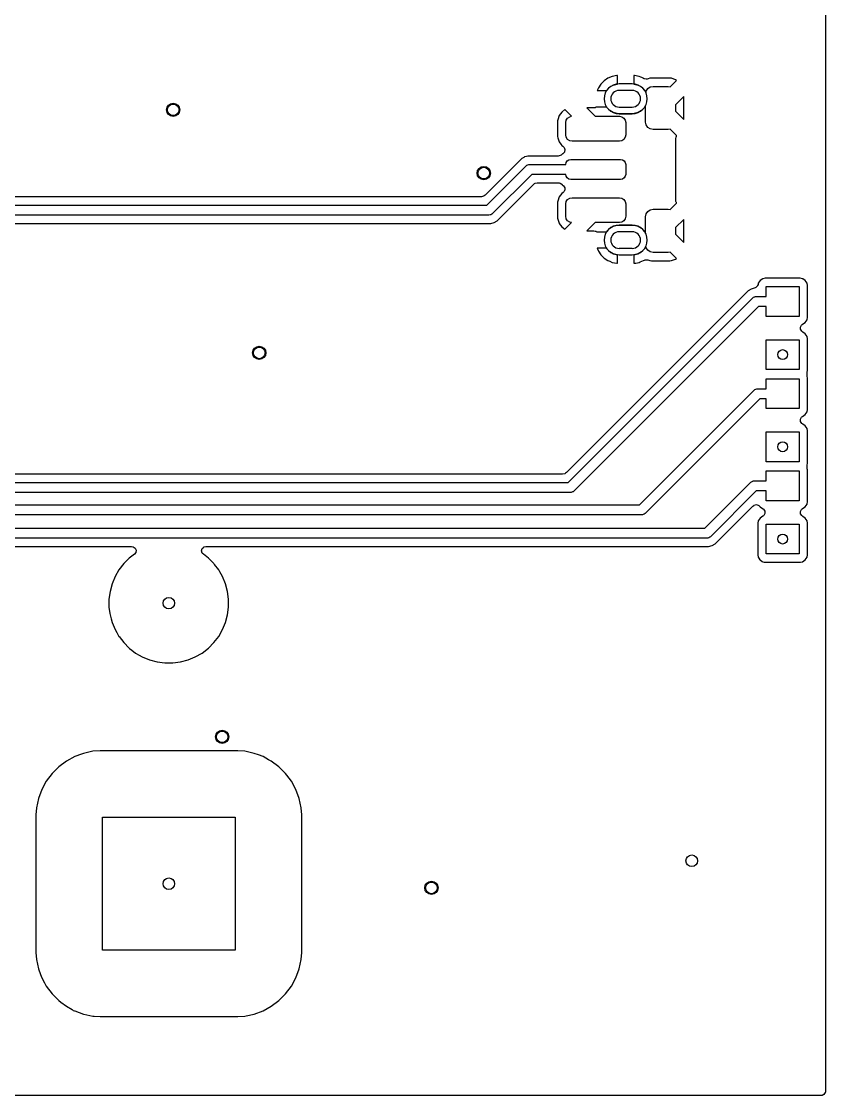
# Model space of a CAD drawing. Header units: inches. Extents: x 0.01 to 5.35, y 0.01 to 3.37.
# Drawn here: x 4.396 to 5.348, y 0.012 to 1.285 of the extents above; entities that cross this region are included whole.
import ezdxf

# ---------------------------------------------------------------- set-up
doc = ezdxf.new("R2010")
doc.units = ezdxf.units.IN
doc.header["$MEASUREMENT"] = 0
doc.layers.add('BLACK', color=250, linetype='CONTINUOUS')

msp = doc.modelspace()

# ---------------------------------------------------------------- linework, layer by layer
at = {"layer": 'BLACK', "linetype": 'CONTINUOUS'}
for p, q in [((5.3485, 1.6215), (5.3485, 0.0174)), ((5.0824, 1.2105), (5.0794, 1.206)), ((5.0862, 1.2144), (5.0824, 1.2105)), ((5.0907, 1.2174), (5.0862, 1.2144)), ((5.0862, 1.2144), (5.0862, 1.2144)), ((5.0957, 1.2195), (5.0907, 1.2174)), ((5.0907, 1.2174), (5.0907, 1.2174)), ((5.0907, 1.2174), (5.0907, 1.2174)), ((5.093, 1.207), (5.097, 1.2093)), ((5.1011, 1.2205), (5.0957, 1.2195)), ((5.0957, 1.2195), (5.0957, 1.2195)), ((5.097, 1.2093), (5.1015, 1.2105)), ((5.1018, 1.2205), (5.1011, 1.2205)), ((5.1011, 1.2205), (5.1011, 1.2205)), ((5.1015, 1.2105), (5.1018, 1.2105)), ((5.1018, 1.2105), (5.1018, 1.2205)), ((5.1195, 1.2107), (5.1038, 1.2107)), ((5.1222, 1.2205), (5.1215, 1.2205)), ((5.1215, 1.2205), (5.1215, 1.2105)), ((5.1215, 1.2105), (5.1218, 1.2105)), ((5.1218, 1.2105), (5.1263, 1.2093)), ((5.1276, 1.2195), (5.1222, 1.2205)), ((5.1222, 1.2205), (5.1222, 1.2205)), ((5.1263, 1.2093), (5.1303, 1.207)), ((5.1297, 1.2186), (5.1276, 1.2195)), ((5.1276, 1.2195), (5.1276, 1.2195)), ((5.1276, 1.2195), (5.1276, 1.2195)), ((5.1326, 1.2174), (5.1297, 1.2186)), ((5.1329, 1.2172), (5.1326, 1.2174)), ((5.1326, 1.2174), (5.1326, 1.2174)), ((5.1326, 1.2174), (5.1326, 1.2174)), ((5.1337, 1.2167), (5.1329, 1.2172)), ((5.1338, 1.2167), (5.1337, 1.2167)), ((5.1361, 1.2163), (5.1338, 1.2167)), ((5.1362, 1.2163), (5.1361, 1.2163)), ((5.137, 1.2164), (5.1362, 1.2163)), ((5.1383, 1.2167), (5.137, 1.2164)), ((5.1401, 1.2173), (5.1383, 1.2167)), ((5.1422, 1.2175), (5.1401, 1.2173)), ((5.1423, 1.2176), (5.1422, 1.2175)), ((5.1636, 1.2176), (5.1423, 1.2176)), ((5.1423, 1.2176), (5.1423, 1.2176)), ((5.1423, 1.2176), (5.1423, 1.2176)), ((5.1659, 1.2173), (5.1636, 1.2176)), ((5.1636, 1.2176), (5.1636, 1.2176)), ((5.1642, 1.2072), (5.1718, 1.2148)), ((5.1709, 1.2154), (5.1659, 1.2173)), ((5.1659, 1.2173), (5.1659, 1.2173)), ((5.1659, 1.2173), (5.1659, 1.2173)), ((5.1659, 1.2173), (5.1659, 1.2173)), ((5.1659, 1.2173), (5.1659, 1.2173)), ((5.1718, 1.2148), (5.1709, 1.2154)), ((5.1709, 1.2154), (5.1709, 1.2154)), ((5.0794, 1.206), (5.078, 1.2028)), ((5.078, 1.2028), (5.078, 1.2028)), ((5.078, 1.2028), (5.0892, 1.2028)), ((5.0794, 1.206), (5.0794, 1.206)), ((5.0892, 1.2028), (5.0897, 1.2037)), ((5.0897, 1.2037), (5.093, 1.207)), ((5.1303, 1.207), (5.1336, 1.2037)), ((5.1336, 1.2037), (5.1356, 1.2003)), ((5.1356, 1.2003), (5.1359, 1.2022)), ((5.1359, 1.2022), (5.1379, 1.2051)), ((5.1379, 1.2051), (5.1407, 1.207)), ((5.1407, 1.207), (5.1441, 1.2077)), ((5.1441, 1.2077), (5.1619, 1.2077)), ((5.1619, 1.2077), (5.1642, 1.2072)), ((5.1353, 1.1851), (5.1336, 1.1822)), ((5.1353, 1.1654), (5.1353, 1.1851)), ((5.1806, 1.1958), (5.1707, 1.1859)), ((5.1707, 1.1859), (5.1707, 1.1783)), ((5.1806, 1.1685), (5.1806, 1.1958)), ((5.1806, 1.1958), (5.1806, 1.1958)), ((5.0328, 1.173), (5.0311, 1.1681)), ((5.0359, 1.1772), (5.0328, 1.173)), ((5.0397, 1.1801), (5.0359, 1.1772)), ((5.0359, 1.1772), (5.0359, 1.1772)), ((5.0476, 1.1722), (5.0397, 1.1801)), ((5.0429, 1.1701), (5.0453, 1.1717)), ((5.0453, 1.1717), (5.0476, 1.1722)), ((5.0743, 1.1821), (5.0655, 1.1821)), ((5.0655, 1.1821), (5.0754, 1.1723)), ((5.0753, 1.1822), (5.0743, 1.1821)), ((5.0755, 1.1823), (5.0753, 1.1822)), ((5.0754, 1.1723), (5.1043, 1.1723)), ((5.0767, 1.1829), (5.0755, 1.1823)), ((5.0774, 1.1831), (5.0767, 1.1829)), ((5.0892, 1.1831), (5.0774, 1.1831)), ((5.0897, 1.1822), (5.0892, 1.1831)), ((5.093, 1.1789), (5.0897, 1.1822)), ((5.097, 1.1766), (5.093, 1.1789)), ((5.1015, 1.1754), (5.097, 1.1766)), ((5.1038, 1.1752), (5.1015, 1.1754)), ((5.1195, 1.1752), (5.1038, 1.1752)), ((5.1038, 1.1752), (5.1195, 1.1752)), ((5.1043, 1.1723), (5.1071, 1.1717)), ((5.1071, 1.1717), (5.1095, 1.1701)), ((5.1218, 1.1754), (5.1195, 1.1752)), ((5.1263, 1.1766), (5.1218, 1.1754)), ((5.1303, 1.1789), (5.1263, 1.1766)), ((5.1336, 1.1822), (5.1303, 1.1789)), ((5.1707, 1.1783), (5.1806, 1.1685)), ((5.0311, 1.1681), (5.0309, 1.167)), ((5.0309, 1.167), (5.0309, 1.1481)), ((5.0311, 1.1681), (5.0311, 1.1681)), ((5.0311, 1.1681), (5.0311, 1.1681)), ((5.0408, 1.1649), (5.0413, 1.1677)), ((5.0408, 1.1501), (5.0408, 1.1649)), ((5.0413, 1.1677), (5.0429, 1.1701)), ((5.1095, 1.1701), (5.1111, 1.1677)), ((5.1111, 1.1677), (5.1117, 1.1649)), ((5.1117, 1.1649), (5.1117, 1.1501)), ((5.1359, 1.162), (5.1353, 1.1654)), ((5.1379, 1.1591), (5.1359, 1.162)), ((5.1407, 1.1572), (5.1379, 1.1591)), ((5.1806, 1.1685), (5.1806, 1.1685)), ((5.0309, 1.1481), (5.0311, 1.1469)), ((5.0311, 1.1469), (5.0311, 1.1469)), ((5.0311, 1.1469), (5.0311, 1.1469)), ((5.0311, 1.1469), (5.0328, 1.142)), ((5.0413, 1.1473), (5.0408, 1.1501)), ((5.0429, 1.1449), (5.0413, 1.1473)), ((5.1111, 1.1473), (5.1095, 1.1449)), ((5.1117, 1.1501), (5.1111, 1.1473)), ((5.1441, 1.1565), (5.1407, 1.1572)), ((5.1619, 1.1565), (5.1441, 1.1565)), ((5.1642, 1.157), (5.1619, 1.1565)), ((5.1718, 1.1494), (5.1642, 1.157)), ((5.1712, 1.1459), (5.1714, 1.1473)), ((5.1712, 1.0724), (5.1712, 1.1459)), ((5.1714, 1.1473), (5.1716, 1.148)), ((5.1716, 1.148), (5.1717, 1.1482)), ((5.1717, 1.1482), (5.1718, 1.1494)), ((5.0328, 1.142), (5.0349, 1.1391)), ((5.0349, 1.1391), (5.0359, 1.1378)), ((5.0359, 1.1378), (5.0373, 1.1367)), ((5.0373, 1.1367), (5.0383, 1.1358)), ((5.0383, 1.1358), (5.0386, 1.1353)), ((5.0386, 1.1353), (5.0396, 1.1328)), ((5.0396, 1.1328), (5.039, 1.1301)), ((5.0453, 1.1433), (5.0429, 1.1449)), ((5.0482, 1.1428), (5.0453, 1.1433)), ((5.1043, 1.1428), (5.0482, 1.1428)), ((5.1071, 1.1433), (5.1043, 1.1428)), ((5.1095, 1.1449), (5.1071, 1.1433)), ((4.9883, 1.1219), (4.9451, 1.0788)), ((4.9886, 1.1221), (4.9883, 1.1219)), ((4.9883, 1.1219), (4.9883, 1.1219)), ((4.991, 1.1235), (4.9886, 1.1221)), ((4.9886, 1.1221), (4.9886, 1.1221)), ((4.9919, 1.124), (4.991, 1.1235)), ((4.991, 1.1235), (4.991, 1.1235)), ((4.9941, 1.1246), (4.9919, 1.124)), ((4.9919, 1.124), (4.9919, 1.124)), ((4.9919, 1.124), (4.9919, 1.124)), ((4.9959, 1.1251), (4.9941, 1.1246)), ((4.9941, 1.1246), (4.9941, 1.1246)), ((5.0001, 1.1251), (4.9959, 1.1251)), ((4.9959, 1.1251), (4.9959, 1.1251)), ((5.0004, 1.1251), (5.0001, 1.1251)), ((5.0318, 1.1251), (5.0004, 1.1251)), ((5.0004, 1.1251), (5.0004, 1.1251)), ((5.0004, 1.1251), (5.0004, 1.1251)), ((5.0342, 1.1257), (5.0318, 1.1251)), ((5.0351, 1.1262), (5.0342, 1.1257)), ((5.0362, 1.127), (5.0351, 1.1262)), ((5.0365, 1.1273), (5.0362, 1.127)), ((5.0367, 1.1275), (5.0365, 1.1273)), ((5.0368, 1.1278), (5.0367, 1.1275)), ((5.0376, 1.1283), (5.0368, 1.1278)), ((5.039, 1.1299), (5.0376, 1.1283)), ((5.039, 1.1301), (5.039, 1.1301)), ((5.039, 1.1301), (5.039, 1.1299)), ((5.0425, 1.1194), (5.0444, 1.1207)), ((5.0444, 1.1207), (5.0467, 1.1211)), ((5.0467, 1.1211), (5.1057, 1.1211)), ((5.1057, 1.1211), (5.108, 1.1207)), ((5.108, 1.1207), (5.1099, 1.1194)), ((4.9473, 1.067), (4.9938, 1.1135)), ((4.9938, 1.1135), (4.9947, 1.1142)), ((4.9947, 1.1142), (4.9959, 1.1147)), ((4.9959, 1.1147), (4.9968, 1.1151)), ((4.9968, 1.1151), (4.998, 1.1152)), ((4.998, 1.1152), (5.0408, 1.1152)), ((5.0408, 1.1152), (5.0412, 1.1175)), ((5.0412, 1.1175), (5.0425, 1.1194)), ((5.1099, 1.1194), (5.1112, 1.1175)), ((5.1112, 1.1175), (5.1117, 1.1152)), ((5.1117, 1.1152), (5.1117, 1.1034)), ((5.0004, 1.1034), (4.9539, 1.0569)), ((5.0408, 1.1034), (5.0004, 1.1034)), ((5.0412, 1.1011), (5.0408, 1.1034)), ((5.0425, 1.0992), (5.0412, 1.1011)), ((5.0444, 1.0979), (5.0425, 1.0992)), ((5.0467, 1.0975), (5.0444, 1.0979)), ((5.1057, 1.0975), (5.0467, 1.0975)), ((5.108, 1.0979), (5.1057, 1.0975)), ((5.1099, 1.0992), (5.108, 1.0979)), ((5.1112, 1.1011), (5.1099, 1.0992)), ((5.1117, 1.1034), (5.1112, 1.1011)), ((4.9594, 1.0484), (5.0026, 1.0916)), ((5.0026, 1.0916), (5.0037, 1.0924)), ((5.0037, 1.0924), (5.0046, 1.0929)), ((5.0046, 1.0929), (5.0069, 1.0935)), ((5.0069, 1.0935), (5.0315, 1.0935)), ((5.0315, 1.0935), (5.0329, 1.0933)), ((5.0329, 1.0933), (5.0339, 1.093)), ((5.0339, 1.093), (5.036, 1.0918)), ((5.0376, 1.082), (5.0359, 1.0808)), ((5.036, 1.0918), (5.0363, 1.0915)), ((5.0363, 1.0915), (5.0364, 1.0912)), ((5.0364, 1.0912), (5.0376, 1.0902)), ((5.0376, 1.0902), (5.0376, 1.0902)), ((5.0376, 1.0902), (5.0381, 1.0897)), ((5.0381, 1.0825), (5.0376, 1.082)), ((5.0381, 1.0897), (5.0395, 1.0873)), ((5.0382, 1.0826), (5.0381, 1.0825)), ((5.0393, 1.0844), (5.0382, 1.0826)), ((5.0394, 1.0846), (5.0393, 1.0844)), ((5.0395, 1.0873), (5.0394, 1.0846)), ((4.9408, 1.0768), (3.4328, 1.0768)), ((4.9431, 1.0774), (4.9408, 1.0768)), ((4.944, 1.0779), (4.9431, 1.0774)), ((4.9451, 1.0788), (4.944, 1.0779)), ((5.0311, 1.0717), (5.0309, 1.0705)), ((5.0309, 1.0705), (5.0309, 1.0516)), ((5.0328, 1.0766), (5.0311, 1.0717)), ((5.0311, 1.0717), (5.0311, 1.0717)), ((5.0311, 1.0717), (5.0311, 1.0717)), ((5.0359, 1.0808), (5.0328, 1.0766)), ((5.0359, 1.0808), (5.0359, 1.0808)), ((5.0408, 1.0684), (5.0413, 1.0713)), ((5.0413, 1.0713), (5.0429, 1.0737)), ((5.0429, 1.0737), (5.0453, 1.0753)), ((5.0453, 1.0753), (5.0482, 1.0758)), ((5.0482, 1.0758), (5.1043, 1.0758)), ((5.1043, 1.0758), (5.1071, 1.0753)), ((5.1071, 1.0753), (5.1095, 1.0737)), ((5.1095, 1.0737), (5.1111, 1.0713)), ((5.1111, 1.0713), (5.1117, 1.0684)), ((5.1642, 1.0616), (5.1718, 1.0691)), ((5.1713, 1.0716), (5.1712, 1.0724)), ((5.1713, 1.0712), (5.1713, 1.0716)), ((5.1716, 1.0703), (5.1713, 1.0712)), ((5.1717, 1.07), (5.1716, 1.0703)), ((5.1717, 1.0693), (5.1717, 1.07)), ((5.1717, 1.07), (5.1717, 1.07)), ((5.1717, 1.07), (5.1717, 1.07)), ((5.1718, 1.0691), (5.1717, 1.0693)), ((3.4265, 1.067), (4.9473, 1.067)), ((4.9539, 1.0569), (4.953, 1.0562)), ((5.0408, 1.0537), (5.0408, 1.0684)), ((5.1117, 1.0684), (5.1117, 1.0537)), ((5.1353, 1.0532), (5.1359, 1.0566)), ((5.1359, 1.0566), (5.1379, 1.0595)), ((5.1379, 1.0595), (5.1407, 1.0614)), ((5.1407, 1.0614), (5.1441, 1.062)), ((5.1441, 1.062), (5.1619, 1.062)), ((5.1619, 1.062), (5.1642, 1.0616)), ((4.9497, 1.0552), (3.4265, 1.0552)), ((3.4328, 1.0453), (4.9518, 1.0453)), ((4.9509, 1.0553), (4.9497, 1.0552)), ((4.9518, 1.0556), (4.9509, 1.0553)), ((4.953, 1.0562), (4.9518, 1.0556)), ((4.9518, 1.0453), (4.9558, 1.0464)), ((4.9518, 1.0453), (4.9518, 1.0453)), ((4.9558, 1.0464), (4.9594, 1.0484)), ((5.0309, 1.0516), (5.0311, 1.0504)), ((5.0311, 1.0504), (5.0311, 1.0504)), ((5.0311, 1.0504), (5.0311, 1.0504)), ((5.0311, 1.0504), (5.0328, 1.0455)), ((5.0328, 1.0455), (5.033, 1.0453)), ((5.033, 1.0453), (5.0359, 1.0414)), ((5.0397, 1.0385), (5.0476, 1.0464)), ((5.0413, 1.0509), (5.0408, 1.0537)), ((5.0429, 1.0485), (5.0413, 1.0509)), ((5.0453, 1.0469), (5.0429, 1.0485)), ((5.0476, 1.0464), (5.0453, 1.0469)), ((5.0754, 1.0463), (5.0655, 1.0365)), ((5.1043, 1.0463), (5.0754, 1.0463)), ((5.1071, 1.0469), (5.1043, 1.0463)), ((5.1095, 1.0485), (5.1071, 1.0469)), ((5.1111, 1.0509), (5.1095, 1.0485)), ((5.1117, 1.0537), (5.1111, 1.0509)), ((5.1353, 1.0335), (5.1353, 1.0532)), ((5.1806, 1.0501), (5.1707, 1.0403)), ((5.1806, 1.0228), (5.1806, 1.0501)), ((5.1806, 1.0501), (5.1806, 1.0501)), ((5.0359, 1.0414), (5.0359, 1.0414)), ((5.0359, 1.0414), (5.0397, 1.0385)), ((5.0397, 1.0385), (5.0397, 1.0385)), ((5.0397, 1.0385), (5.0397, 1.0385)), ((5.0655, 1.0365), (5.0655, 1.0365)), ((5.0655, 1.0365), (5.0655, 1.0365)), ((5.0655, 1.0365), (5.0741, 1.0365)), ((5.0741, 1.0365), (5.0754, 1.0363)), ((5.0754, 1.0363), (5.0757, 1.0362)), ((5.0757, 1.0362), (5.0762, 1.036)), ((5.0762, 1.036), (5.0767, 1.0358)), ((5.0767, 1.0358), (5.0767, 1.0358)), ((5.0767, 1.0358), (5.0776, 1.0355)), ((5.0776, 1.0355), (5.0776, 1.0355)), ((5.0776, 1.0355), (5.0892, 1.0355)), ((5.0892, 1.0355), (5.0897, 1.0364)), ((5.0897, 1.0364), (5.093, 1.0397)), ((5.093, 1.0397), (5.097, 1.042)), ((5.097, 1.042), (5.1015, 1.0432)), ((5.1015, 1.0432), (5.1038, 1.0433)), ((5.1038, 1.0433), (5.1195, 1.0433)), ((5.1195, 1.0433), (5.1038, 1.0433)), ((5.1195, 1.0433), (5.1218, 1.0432)), ((5.1218, 1.0432), (5.1263, 1.042)), ((5.1263, 1.042), (5.1303, 1.0397)), ((5.1303, 1.0397), (5.1336, 1.0364)), ((5.1336, 1.0364), (5.1353, 1.0335)), ((5.1707, 1.0403), (5.1707, 1.0327)), ((5.1707, 1.0327), (5.1806, 1.0228)), ((5.1356, 1.0183), (5.1336, 1.0148)), ((5.1359, 1.0163), (5.1356, 1.0183)), ((5.1806, 1.0228), (5.1806, 1.0228)), ((5.078, 1.0158), (5.0794, 1.0126)), ((5.0892, 1.0158), (5.078, 1.0158)), ((5.0794, 1.0126), (5.0794, 1.0126)), ((5.0794, 1.0126), (5.0824, 1.0081)), ((5.0824, 1.0081), (5.0862, 1.0042)), ((5.0897, 1.0148), (5.0892, 1.0158)), ((5.093, 1.0116), (5.0897, 1.0148)), ((5.097, 1.0093), (5.093, 1.0116)), ((5.1015, 1.0081), (5.097, 1.0093)), ((5.1018, 1.008), (5.1015, 1.0081)), ((5.1018, 0.9981), (5.1018, 1.008)), ((5.1038, 1.0079), (5.1195, 1.0079)), ((5.1218, 1.0081), (5.1215, 1.008)), ((5.1215, 1.008), (5.1215, 0.9981)), ((5.1263, 1.0093), (5.1218, 1.0081)), ((5.1303, 1.0116), (5.1263, 1.0093)), ((5.1336, 1.0148), (5.1303, 1.0116)), ((5.1379, 1.0135), (5.1359, 1.0163)), ((5.1407, 1.0115), (5.1379, 1.0135)), ((5.1441, 1.0109), (5.1407, 1.0115)), ((5.1619, 1.0109), (5.1441, 1.0109)), ((5.1642, 1.0113), (5.1619, 1.0109)), ((5.1718, 1.0038), (5.1642, 1.0113)), ((5.0862, 1.0042), (5.0862, 1.0042)), ((5.0862, 1.0042), (5.0907, 1.0012)), ((5.0907, 1.0012), (5.0907, 1.0012)), ((5.0907, 1.0012), (5.0907, 1.0012)), ((5.0907, 1.0012), (5.0907, 1.0012)), ((5.0907, 1.0012), (5.0907, 1.0012)), ((5.0907, 1.0012), (5.0928, 1.0004)), ((5.0928, 1.0004), (5.0957, 0.9991)), ((5.0957, 0.9991), (5.0957, 0.9991)), ((5.0957, 0.9991), (5.0984, 0.9986)), ((5.0984, 0.9986), (5.1011, 0.9981)), ((5.1011, 0.9981), (5.1011, 0.9981)), ((5.1011, 0.9981), (5.1018, 0.9981)), ((5.1215, 0.9981), (5.1222, 0.9981)), ((5.1222, 0.9981), (5.1236, 0.9983)), ((5.1222, 0.9981), (5.1222, 0.9981)), ((5.1236, 0.9983), (5.1276, 0.9991)), ((5.1276, 0.9991), (5.1289, 0.9997)), ((5.1276, 0.9991), (5.1276, 0.9991)), ((5.1276, 0.9991), (5.1276, 0.9991)), ((5.1276, 0.9991), (5.1276, 0.9991)), ((5.1289, 0.9997), (5.1326, 1.0012)), ((5.1326, 1.0012), (5.1327, 1.0013)), ((5.1326, 1.0012), (5.1326, 1.0012)), ((5.1327, 1.0013), (5.1339, 1.0019)), ((5.1339, 1.0019), (5.1348, 1.0021)), ((5.1348, 1.0021), (5.137, 1.0023)), ((5.137, 1.0023), (5.1372, 1.0023)), ((5.1372, 1.0023), (5.1381, 1.002)), ((5.1381, 1.002), (5.1401, 1.0013)), ((5.1401, 1.0013), (5.1407, 1.0012)), ((5.1407, 1.0012), (5.1423, 1.001)), ((5.1423, 1.001), (5.1423, 1.001)), ((5.1423, 1.001), (5.1636, 1.001)), ((5.1636, 1.001), (5.1636, 1.001)), ((5.1636, 1.001), (5.1637, 1.001)), ((5.1637, 1.001), (5.1638, 1.001)), ((5.1638, 1.001), (5.1659, 1.0013)), ((5.1659, 1.0013), (5.1709, 1.0031)), ((5.1709, 1.0031), (5.1718, 1.0038)), ((5.277, 0.9804), (5.2741, 0.9798)), ((5.3183, 0.9804), (5.277, 0.9804)), ((5.277, 0.9804), (5.277, 0.9804)), ((5.277, 0.9804), (5.277, 0.9804)), ((5.3212, 0.9798), (5.3183, 0.9804)), ((5.3183, 0.9804), (5.3183, 0.9804)), ((5.3183, 0.9804), (5.3183, 0.9804)), ((5.2604, 0.9675), (5.2568, 0.9654)), ((5.2641, 0.9685), (5.2604, 0.9675)), ((5.2604, 0.9675), (5.2604, 0.9675)), ((5.2604, 0.9675), (5.2604, 0.9675)), ((5.2652, 0.9689), (5.2641, 0.9685)), ((5.2658, 0.9693), (5.2652, 0.9689)), ((5.2677, 0.9713), (5.2658, 0.9693)), ((5.2658, 0.9693), (5.2658, 0.9693)), ((5.268, 0.9718), (5.2677, 0.9713)), ((5.2685, 0.9731), (5.268, 0.9718)), ((5.2687, 0.9744), (5.2685, 0.9731)), ((5.2709, 0.9776), (5.2687, 0.9744)), ((5.2687, 0.9744), (5.2687, 0.9744)), ((5.2687, 0.9744), (5.2687, 0.9744)), ((5.2741, 0.9798), (5.2709, 0.9776)), ((5.2741, 0.9798), (5.2741, 0.9798)), ((5.2741, 0.9798), (5.2741, 0.9798)), ((5.278, 0.9587), (5.278, 0.9705)), ((5.278, 0.9705), (5.3174, 0.9705)), ((5.3174, 0.9705), (5.3174, 0.9351)), ((5.3214, 0.9797), (5.3212, 0.9798)), ((5.3212, 0.9798), (5.3212, 0.9798)), ((5.3212, 0.9798), (5.3212, 0.9798)), ((5.3216, 0.9795), (5.3214, 0.9797)), ((5.3245, 0.9776), (5.3216, 0.9795)), ((5.3267, 0.9744), (5.3245, 0.9776)), ((5.3272, 0.9716), (5.3267, 0.9744)), ((5.3267, 0.9744), (5.3267, 0.9744)), ((5.3267, 0.9744), (5.3267, 0.9744)), ((5.3267, 0.9744), (5.3267, 0.9744)), ((5.3267, 0.9744), (5.3267, 0.9744)), ((5.3267, 0.9744), (5.3267, 0.9744)), ((5.3272, 0.9715), (5.3272, 0.9716)), ((5.3272, 0.9341), (5.3272, 0.9715)), ((5.3272, 0.9715), (5.3272, 0.9715)), ((5.3272, 0.9715), (5.3272, 0.9715)), ((5.2568, 0.9654), (5.0414, 0.75)), ((5.0436, 0.7382), (5.2623, 0.957)), ((5.2568, 0.9654), (5.2568, 0.9654)), ((5.2568, 0.9654), (5.2568, 0.9654)), ((5.2623, 0.957), (5.2632, 0.9577)), ((5.2632, 0.9577), (5.2646, 0.9583)), ((5.2646, 0.9583), (5.2653, 0.9586)), ((5.2653, 0.9586), (5.2665, 0.9587)), ((5.2665, 0.9587), (5.278, 0.9587)), ((5.2689, 0.9469), (5.0502, 0.7281)), ((5.278, 0.9469), (5.2689, 0.9469)), ((5.278, 0.9351), (5.278, 0.9469)), ((5.3174, 0.9351), (5.278, 0.9351)), ((5.3245, 0.928), (5.3267, 0.9312)), ((5.3267, 0.9312), (5.3272, 0.9341)), ((5.3187, 0.9225), (5.3201, 0.9249)), ((5.3188, 0.9198), (5.3187, 0.9225)), ((5.3204, 0.9175), (5.3188, 0.9198)), ((5.3201, 0.9249), (5.3204, 0.9252)), ((5.3204, 0.9252), (5.3211, 0.9257)), ((5.3212, 0.9169), (5.3204, 0.9175)), ((5.3211, 0.9257), (5.3212, 0.9258)), ((5.3212, 0.9258), (5.3245, 0.928)), ((5.3212, 0.9258), (5.3212, 0.9258)), ((5.3212, 0.9258), (5.3212, 0.9258)), ((5.3212, 0.9258), (5.3212, 0.9258)), ((5.3215, 0.9166), (5.3212, 0.9169)), ((5.3245, 0.9146), (5.3215, 0.9166)), ((5.278, 0.8721), (5.278, 0.9075)), ((5.278, 0.9075), (5.3174, 0.9075)), ((5.3174, 0.9075), (5.3174, 0.8721)), ((5.3267, 0.9114), (5.3245, 0.9146)), ((5.3272, 0.9086), (5.3267, 0.9114)), ((5.3267, 0.9114), (5.3267, 0.9114)), ((5.3267, 0.9114), (5.3267, 0.9114)), ((5.3267, 0.9114), (5.3267, 0.9114)), ((5.3267, 0.9114), (5.3267, 0.9114)), ((5.3267, 0.9114), (5.3267, 0.9114)), ((5.3272, 0.9085), (5.3272, 0.9086)), ((5.3272, 0.8711), (5.3272, 0.9085)), ((5.3174, 0.8721), (5.278, 0.8721)), ((5.3266, 0.8682), (5.3268, 0.8692)), ((5.3266, 0.8667), (5.3266, 0.8682)), ((5.3266, 0.8666), (5.3266, 0.8667)), ((5.3268, 0.8643), (5.3266, 0.8666)), ((5.3268, 0.8692), (5.3272, 0.871)), ((5.3272, 0.871), (5.3272, 0.8711)), ((5.278, 0.8494), (5.278, 0.8613)), ((5.278, 0.8613), (5.3174, 0.8613)), ((5.3174, 0.8613), (5.3174, 0.8258)), ((5.3269, 0.8639), (5.3268, 0.8643)), ((5.3272, 0.8623), (5.3269, 0.8639)), ((5.3272, 0.8622), (5.3272, 0.8623)), ((5.3272, 0.8249), (5.3272, 0.8622)), ((5.3272, 0.8622), (5.3272, 0.8622)), ((5.3272, 0.8622), (5.3272, 0.8622)), ((5.128, 0.7117), (5.2641, 0.8477)), ((5.2641, 0.8477), (5.2649, 0.8485)), ((5.2649, 0.8485), (5.2658, 0.8488)), ((5.2658, 0.8488), (5.2671, 0.8493)), ((5.2671, 0.8493), (5.2682, 0.8494)), ((5.2682, 0.8494), (5.278, 0.8494)), ((5.2707, 0.8376), (5.1346, 0.7016)), ((5.278, 0.8376), (5.2707, 0.8376)), ((5.278, 0.8258), (5.278, 0.8376)), ((5.3174, 0.8258), (5.278, 0.8258)), ((5.3187, 0.8133), (5.3201, 0.8156)), ((5.3201, 0.8156), (5.3204, 0.816)), ((5.3204, 0.816), (5.3211, 0.8164)), ((5.3211, 0.8164), (5.3212, 0.8165)), ((5.3212, 0.8165), (5.3245, 0.8187)), ((5.3212, 0.8165), (5.3212, 0.8165)), ((5.3212, 0.8165), (5.3212, 0.8165)), ((5.3212, 0.8165), (5.3212, 0.8165)), ((5.3245, 0.8187), (5.3267, 0.822)), ((5.3267, 0.822), (5.3272, 0.8249)), ((5.3188, 0.8105), (5.3187, 0.8133)), ((5.3204, 0.8083), (5.3188, 0.8105)), ((5.3212, 0.8076), (5.3204, 0.8083)), ((5.3215, 0.8073), (5.3212, 0.8076)), ((5.3245, 0.8054), (5.3215, 0.8073)), ((5.3255, 0.8038), (5.3245, 0.8054)), ((5.3245, 0.8054), (5.3245, 0.8054)), ((5.3267, 0.8021), (5.3255, 0.8038)), ((5.3272, 0.7993), (5.3267, 0.8021)), ((5.3267, 0.8021), (5.3267, 0.8021)), ((5.3267, 0.8021), (5.3267, 0.8021)), ((5.278, 0.7628), (5.278, 0.7983)), ((5.278, 0.7983), (5.3174, 0.7983)), ((5.3174, 0.7983), (5.3174, 0.7628)), ((5.3272, 0.7992), (5.3272, 0.7993)), ((5.3272, 0.7619), (5.3272, 0.7992)), ((5.3174, 0.7628), (5.278, 0.7628)), ((5.278, 0.7402), (5.278, 0.752)), ((5.278, 0.752), (5.3174, 0.752)), ((5.3174, 0.752), (5.3174, 0.7166)), ((5.3266, 0.7589), (5.3271, 0.7612)), ((5.3266, 0.7574), (5.3266, 0.7589)), ((5.3266, 0.7569), (5.3266, 0.7574)), ((5.3268, 0.7551), (5.3266, 0.7569)), ((5.3269, 0.7546), (5.3268, 0.7551)), ((5.3272, 0.7531), (5.3269, 0.7546)), ((5.3271, 0.7612), (5.3272, 0.7618)), ((5.3272, 0.7618), (5.3272, 0.7619)), ((5.3272, 0.753), (5.3272, 0.7531)), ((5.3272, 0.7156), (5.3272, 0.753)), ((5.3272, 0.753), (5.3272, 0.753)), ((5.3272, 0.753), (5.3272, 0.753)), ((3.7288, 0.7382), (5.0436, 0.7382)), ((5.037, 0.7481), (3.7312, 0.7481)), ((5.0394, 0.7487), (5.037, 0.7481)), ((5.0403, 0.7492), (5.0394, 0.7487)), ((5.0414, 0.75), (5.0403, 0.7492)), ((5.2054, 0.6841), (5.2598, 0.7385)), ((5.2598, 0.7385), (5.2607, 0.7392)), ((5.2607, 0.7392), (5.2623, 0.7399)), ((5.2623, 0.7399), (5.2628, 0.7401)), ((5.2628, 0.7401), (5.264, 0.7402)), ((5.264, 0.7402), (5.278, 0.7402)), ((5.046, 0.7264), (3.7312, 0.7264)), ((5.0472, 0.7265), (5.046, 0.7264)), ((5.0485, 0.7271), (5.0472, 0.7265)), ((5.0493, 0.7274), (5.0485, 0.7271)), ((5.0502, 0.7281), (5.0493, 0.7274)), ((5.2664, 0.7284), (5.212, 0.674)), ((5.278, 0.7284), (5.2664, 0.7284)), ((5.278, 0.7166), (5.278, 0.7284)), ((5.3174, 0.7166), (5.278, 0.7166)), ((5.3267, 0.7127), (5.3272, 0.7156)), ((3.7416, 0.7117), (5.128, 0.7117)), ((5.1325, 0.7004), (5.1316, 0.7)), ((5.1337, 0.7008), (5.1325, 0.7004)), ((5.1346, 0.7016), (5.1337, 0.7008)), ((5.2176, 0.6656), (5.2624, 0.7104)), ((5.2624, 0.7104), (5.2635, 0.7112)), ((5.2635, 0.7112), (5.264, 0.7115)), ((5.264, 0.7115), (5.2667, 0.7121)), ((5.2667, 0.7121), (5.2693, 0.7111)), ((5.2693, 0.7111), (5.2693, 0.7111)), ((5.2693, 0.7111), (5.2696, 0.7109)), ((5.2696, 0.7109), (5.2707, 0.7097)), ((5.2707, 0.7097), (5.2709, 0.7095)), ((5.2709, 0.7095), (5.2737, 0.7076)), ((5.2737, 0.7076), (5.2737, 0.7076)), ((5.2737, 0.7076), (5.2738, 0.7075)), ((5.2738, 0.7075), (5.2742, 0.7072)), ((5.2742, 0.7072), (5.2745, 0.707)), ((5.2745, 0.707), (5.2745, 0.707)), ((5.2745, 0.707), (5.275, 0.7066)), ((5.275, 0.7066), (5.2766, 0.7043)), ((5.2767, 0.7016), (5.2753, 0.6992)), ((5.2766, 0.7043), (5.2767, 0.7016)), ((5.3187, 0.704), (5.3201, 0.7064)), ((5.3188, 0.7013), (5.3187, 0.704)), ((5.3204, 0.699), (5.3188, 0.7013)), ((5.3201, 0.7064), (5.3204, 0.7067)), ((5.3204, 0.7067), (5.3211, 0.7072)), ((5.3211, 0.7072), (5.3212, 0.7073)), ((5.3212, 0.7073), (5.3245, 0.7095)), ((5.3212, 0.7073), (5.3212, 0.7073)), ((5.3212, 0.7073), (5.3212, 0.7073)), ((5.3212, 0.7073), (5.3212, 0.7073)), ((5.3245, 0.7095), (5.3267, 0.7127)), ((5.1304, 0.6998), (3.744, 0.6998)), ((5.1316, 0.7), (5.1304, 0.6998)), ((5.2687, 0.6929), (5.2681, 0.69)), ((5.2681, 0.69), (5.2681, 0.69)), ((5.2681, 0.69), (5.2681, 0.6526)), ((5.2709, 0.6961), (5.2687, 0.6929)), ((5.2687, 0.6929), (5.2687, 0.6929)), ((5.2743, 0.6984), (5.2709, 0.6961)), ((5.2749, 0.6989), (5.2743, 0.6984)), ((5.2753, 0.6992), (5.2749, 0.6989)), ((5.278, 0.6536), (5.278, 0.689)), ((5.278, 0.689), (5.3174, 0.689)), ((5.3174, 0.689), (5.3174, 0.6536)), ((5.3212, 0.6983), (5.3204, 0.699)), ((5.3215, 0.6981), (5.3212, 0.6983)), ((5.3245, 0.6961), (5.3215, 0.6981)), ((5.3267, 0.6929), (5.3245, 0.6961)), ((5.3272, 0.6901), (5.3267, 0.6929)), ((5.3267, 0.6929), (5.3267, 0.6929)), ((5.3267, 0.6929), (5.3267, 0.6929)), ((5.3272, 0.69), (5.3272, 0.6901)), ((5.3272, 0.6526), (5.3272, 0.69)), ((5.3272, 0.69), (5.3272, 0.69)), ((5.3272, 0.69), (5.3272, 0.69)), ((3.7554, 0.6841), (5.2054, 0.6841)), ((5.2079, 0.6723), (3.7578, 0.6723)), ((3.8543, 0.6624), (4.5262, 0.6624)), ((4.5262, 0.6624), (4.5276, 0.6622)), ((4.5276, 0.6622), (4.528, 0.6621)), ((4.528, 0.6621), (4.5304, 0.6606)), ((4.6118, 0.6619), (4.6141, 0.6624)), ((4.6118, 0.6618), (4.6118, 0.6619)), ((4.6141, 0.6624), (5.2099, 0.6624)), ((5.209, 0.6724), (5.2079, 0.6723)), ((5.2101, 0.6728), (5.209, 0.6724)), ((5.2099, 0.6624), (5.214, 0.6635)), ((5.2099, 0.6624), (5.2099, 0.6624)), ((5.2112, 0.6733), (5.2101, 0.6728)), ((5.212, 0.674), (5.2112, 0.6733)), ((5.214, 0.6635), (5.2176, 0.6656)), ((4.5296, 0.6534), (4.5235, 0.6487)), ((4.5311, 0.6553), (4.5296, 0.6534)), ((4.5304, 0.6606), (4.5315, 0.6581)), ((4.5315, 0.6581), (4.5311, 0.6554)), ((4.5311, 0.6554), (4.5311, 0.6554)), ((4.5311, 0.6554), (4.5311, 0.6553)), ((4.6091, 0.6572), (4.6097, 0.6599)), ((4.61, 0.6546), (4.6091, 0.6572)), ((4.6097, 0.6599), (4.6117, 0.6618)), ((4.6103, 0.6542), (4.61, 0.6546)), ((4.6113, 0.6532), (4.6103, 0.6542)), ((4.6172, 0.6487), (4.6113, 0.6532)), ((4.6117, 0.6618), (4.6118, 0.6618)), ((5.2681, 0.6526), (5.2681, 0.6526)), ((5.2681, 0.6526), (5.2681, 0.6526)), ((5.2681, 0.6526), (5.2687, 0.6497)), ((5.2687, 0.6497), (5.2687, 0.6497)), ((5.2687, 0.6497), (5.2687, 0.6497)), ((5.2687, 0.6497), (5.2694, 0.6487)), ((5.3174, 0.6536), (5.278, 0.6536)), ((5.3245, 0.6465), (5.3267, 0.6497)), ((5.3267, 0.6497), (5.3272, 0.6526)), ((4.5169, 0.6422), (4.5112, 0.6348)), ((4.5235, 0.6487), (4.5169, 0.6422)), ((4.5169, 0.6422), (4.5169, 0.6422)), ((4.5169, 0.6422), (4.5169, 0.6422)), ((4.5235, 0.6487), (4.5235, 0.6487)), ((4.5235, 0.6487), (4.5235, 0.6487)), ((4.5235, 0.6487), (4.5235, 0.6487)), ((4.5235, 0.6487), (4.5235, 0.6487)), ((4.6237, 0.6422), (4.6172, 0.6487)), ((4.6172, 0.6487), (4.6172, 0.6487)), ((4.6172, 0.6487), (4.6172, 0.6487)), ((4.6172, 0.6487), (4.6172, 0.6487)), ((4.6242, 0.6415), (4.6237, 0.6422)), ((4.6237, 0.6422), (4.6237, 0.6422)), ((4.6245, 0.6411), (4.6242, 0.6415)), ((4.6294, 0.6348), (4.6245, 0.6411)), ((4.6245, 0.6411), (4.6245, 0.6411)), ((5.2694, 0.6487), (5.2707, 0.6467)), ((5.2707, 0.6467), (5.2709, 0.6465)), ((5.2709, 0.6465), (5.2734, 0.6448)), ((5.2734, 0.6448), (5.2741, 0.6443)), ((5.2741, 0.6443), (5.2741, 0.6443)), ((5.2741, 0.6443), (5.2741, 0.6443)), ((5.2741, 0.6443), (5.2741, 0.6443)), ((5.2741, 0.6443), (5.2758, 0.644)), ((5.2758, 0.644), (5.2767, 0.6438)), ((5.2767, 0.6438), (5.2768, 0.6438)), ((5.2768, 0.6438), (5.277, 0.6437)), ((5.277, 0.6437), (5.3183, 0.6437)), ((5.3183, 0.6437), (5.3185, 0.6437)), ((5.3185, 0.6437), (5.3188, 0.6438)), ((5.3188, 0.6438), (5.3212, 0.6443)), ((5.3212, 0.6443), (5.3245, 0.6465)), ((4.5066, 0.6267), (4.503, 0.6181)), ((4.5112, 0.6348), (4.5066, 0.6267)), ((4.5066, 0.6267), (4.5066, 0.6267)), ((4.5112, 0.6348), (4.5112, 0.6348)), ((4.6308, 0.6323), (4.6294, 0.6348)), ((4.6294, 0.6348), (4.6294, 0.6348)), ((4.6324, 0.6296), (4.6308, 0.6323)), ((4.6339, 0.6269), (4.6324, 0.6296)), ((4.634, 0.6268), (4.6339, 0.6269)), ((4.634, 0.6267), (4.634, 0.6268)), ((4.6376, 0.6181), (4.634, 0.6267)), ((4.634, 0.6267), (4.634, 0.6267)), ((4.503, 0.6181), (4.5006, 0.6092)), ((4.64, 0.6092), (4.6376, 0.6181)), ((4.5006, 0.6092), (4.4994, 0.6)), ((4.4994, 0.6), (4.4994, 0.6)), ((4.4994, 0.6), (4.4994, 0.5907)), ((4.6412, 0.6), (4.64, 0.6092)), ((4.6412, 0.5907), (4.6412, 0.6)), ((4.4994, 0.5907), (4.4994, 0.5907)), ((4.4994, 0.5907), (4.5004, 0.5831)), ((4.64, 0.5815), (4.6412, 0.5907)), ((4.5004, 0.5831), (4.5006, 0.5815)), ((4.5006, 0.5815), (4.5015, 0.5782)), ((4.5015, 0.5782), (4.5019, 0.5766)), ((4.5019, 0.5766), (4.503, 0.5725)), ((4.6376, 0.5725), (4.64, 0.5815)), ((4.503, 0.5725), (4.503, 0.5725)), ((4.503, 0.5725), (4.503, 0.5725)), ((4.503, 0.5725), (4.5066, 0.5639)), ((4.5066, 0.5639), (4.5066, 0.5639)), ((4.5066, 0.5639), (4.5086, 0.5605)), ((4.5086, 0.5605), (4.5112, 0.5558)), ((4.6294, 0.5558), (4.634, 0.5639)), ((4.634, 0.5639), (4.6376, 0.5725)), ((4.5112, 0.5558), (4.5112, 0.5558)), ((4.5112, 0.5558), (4.5113, 0.5558)), ((4.5113, 0.5558), (4.5113, 0.5558)), ((4.5113, 0.5558), (4.5169, 0.5485)), ((4.5169, 0.5485), (4.5169, 0.5485)), ((4.5169, 0.5485), (4.5169, 0.5485)), ((4.5169, 0.5485), (4.5169, 0.5485)), ((4.5169, 0.5485), (4.5235, 0.5419)), ((4.6172, 0.5419), (4.6237, 0.5485)), ((4.6237, 0.5485), (4.6294, 0.5558)), ((4.5235, 0.5419), (4.5235, 0.5419)), ((4.5235, 0.5419), (4.5235, 0.5419)), ((4.5235, 0.5419), (4.5235, 0.5419)), ((4.5235, 0.5419), (4.5237, 0.5417)), ((4.5237, 0.5417), (4.5264, 0.5397)), ((4.5264, 0.5397), (4.5308, 0.5362)), ((4.5308, 0.5362), (4.5352, 0.5337)), ((4.6017, 0.5316), (4.6098, 0.5362)), ((4.6098, 0.5362), (4.6172, 0.5419)), ((4.5352, 0.5337), (4.5352, 0.5337)), ((4.5352, 0.5337), (4.5388, 0.5317)), ((4.5388, 0.5317), (4.5388, 0.5316)), ((4.5388, 0.5316), (4.5389, 0.5316)), ((4.5389, 0.5316), (4.5389, 0.5316)), ((4.5389, 0.5316), (4.5475, 0.528)), ((4.5475, 0.528), (4.5565, 0.5256)), ((4.5565, 0.5256), (4.5657, 0.5244)), ((4.5657, 0.5244), (4.5657, 0.5244)), ((4.5657, 0.5244), (4.575, 0.5244)), ((4.575, 0.5244), (4.5842, 0.5256)), ((4.575, 0.5244), (4.575, 0.5244)), ((4.5842, 0.5256), (4.5931, 0.528)), ((4.5931, 0.528), (4.6017, 0.5316)), ((4.4888, 0.4203), (4.4803, 0.4197)), ((4.6519, 0.4203), (4.4888, 0.4203)), ((4.4888, 0.4203), (4.4888, 0.4203)), ((4.4888, 0.4203), (4.4888, 0.4203)), ((4.6603, 0.4197), (4.6519, 0.4203)), ((4.6519, 0.4203), (4.6519, 0.4203)), ((4.6519, 0.4203), (4.6519, 0.4203)), ((4.4489, 0.408), (4.4399, 0.4012)), ((4.4588, 0.4134), (4.4489, 0.408)), ((4.4489, 0.408), (4.4489, 0.408)), ((4.4668, 0.4164), (4.4588, 0.4134)), ((4.4588, 0.4134), (4.4588, 0.4134)), ((4.4693, 0.4173), (4.4668, 0.4164)), ((4.4803, 0.4197), (4.4693, 0.4173)), ((4.4693, 0.4173), (4.4693, 0.4173)), ((4.4693, 0.4173), (4.4693, 0.4173)), ((4.6713, 0.4173), (4.6603, 0.4197)), ((4.6765, 0.4154), (4.6713, 0.4173)), ((4.6713, 0.4173), (4.6713, 0.4173)), ((4.6766, 0.4154), (4.6765, 0.4154)), ((4.6765, 0.4154), (4.6765, 0.4154)), ((4.6819, 0.4134), (4.6766, 0.4154)), ((4.6851, 0.4116), (4.6819, 0.4134)), ((4.6819, 0.4134), (4.6819, 0.4134)), ((4.6886, 0.4097), (4.6851, 0.4116)), ((4.6851, 0.4116), (4.6851, 0.4116)), ((4.6917, 0.408), (4.6886, 0.4097)), ((4.7008, 0.4012), (4.6917, 0.408)), ((4.6917, 0.408), (4.6917, 0.408)), ((4.6917, 0.408), (4.6917, 0.408)), ((4.6917, 0.408), (4.6917, 0.408)), ((4.4399, 0.4012), (4.4319, 0.3933)), ((4.4399, 0.4012), (4.4399, 0.4012)), ((4.7008, 0.4012), (4.7008, 0.4012)), ((4.7087, 0.3933), (4.7008, 0.4012)), ((4.4251, 0.3843), (4.4197, 0.3744)), ((4.4319, 0.3933), (4.4251, 0.3843)), ((4.4251, 0.3843), (4.4251, 0.3843)), ((4.4319, 0.3933), (4.4319, 0.3933)), ((4.7102, 0.3913), (4.7087, 0.3933)), ((4.7087, 0.3933), (4.7087, 0.3933)), ((4.7087, 0.3933), (4.7087, 0.3933)), ((4.7155, 0.3843), (4.7102, 0.3913)), ((4.7102, 0.3913), (4.7102, 0.3913)), ((4.7209, 0.3744), (4.7155, 0.3843)), ((4.7155, 0.3843), (4.7155, 0.3843)), ((4.4197, 0.3744), (4.4158, 0.3638)), ((4.4197, 0.3744), (4.4197, 0.3744)), ((4.7248, 0.3638), (4.7209, 0.3744)), ((4.7209, 0.3744), (4.7209, 0.3744)), ((4.4158, 0.3638), (4.4134, 0.3528)), ((4.7272, 0.3528), (4.7248, 0.3638)), ((4.7248, 0.3638), (4.7248, 0.3638)), ((4.7248, 0.3638), (4.7248, 0.3638)), ((4.4134, 0.3528), (4.4128, 0.3444)), ((4.4128, 0.3444), (4.4128, 0.1813)), ((4.7278, 0.3444), (4.7272, 0.3528)), ((4.7272, 0.3528), (4.7272, 0.3528)), ((4.7278, 0.1813), (4.7278, 0.3444)), ((4.4916, 0.1841), (4.4916, 0.3416)), ((4.4916, 0.3416), (4.6491, 0.3416)), ((4.6491, 0.3416), (4.6491, 0.1841)), ((4.4128, 0.1813), (4.4134, 0.1729)), ((4.6491, 0.1841), (4.4916, 0.1841)), ((4.7272, 0.1729), (4.7278, 0.1813)), ((4.4134, 0.1729), (4.4158, 0.1618)), ((4.7248, 0.1618), (4.7272, 0.1729)), ((4.7272, 0.1729), (4.7272, 0.1729)), ((4.7272, 0.1729), (4.7272, 0.1729)), ((4.4158, 0.1618), (4.4158, 0.1618)), ((4.4158, 0.1618), (4.4183, 0.1553)), ((4.4183, 0.1553), (4.4197, 0.1513)), ((4.7209, 0.1513), (4.7248, 0.1618)), ((4.7248, 0.1618), (4.7248, 0.1618)), ((4.4197, 0.1513), (4.4197, 0.1513)), ((4.4197, 0.1513), (4.4231, 0.1452)), ((4.4231, 0.1452), (4.4251, 0.1414)), ((4.4251, 0.1414), (4.4251, 0.1414)), ((4.4251, 0.1414), (4.4251, 0.1414)), ((4.4251, 0.1414), (4.4319, 0.1324)), ((4.7087, 0.1324), (4.7155, 0.1414)), ((4.7155, 0.1414), (4.7209, 0.1513)), ((4.4319, 0.1324), (4.4319, 0.1324)), ((4.4319, 0.1324), (4.4399, 0.1244)), ((4.7008, 0.1244), (4.7087, 0.1324)), ((4.4399, 0.1244), (4.4399, 0.1244)), ((4.4399, 0.1244), (4.4425, 0.1225)), ((4.4425, 0.1225), (4.4489, 0.1177)), ((4.4489, 0.1177), (4.4489, 0.1177)), ((4.4489, 0.1177), (4.4559, 0.1139)), ((4.6819, 0.1123), (4.6917, 0.1177)), ((4.6917, 0.1177), (4.7008, 0.1244)), ((4.4559, 0.1139), (4.457, 0.1127)), ((4.457, 0.1127), (4.4585, 0.1123)), ((4.4585, 0.1123), (4.459, 0.1122)), ((4.459, 0.1122), (4.4691, 0.1084)), ((4.4691, 0.1084), (4.4691, 0.1084)), ((4.4691, 0.1084), (4.4693, 0.1083)), ((4.4693, 0.1083), (4.4693, 0.1083)), ((4.4693, 0.1083), (4.4694, 0.1083)), ((4.4694, 0.1083), (4.4803, 0.106)), ((4.4803, 0.106), (4.4803, 0.1059)), ((4.4803, 0.1059), (4.4804, 0.1059)), ((4.4804, 0.1059), (4.4805, 0.1059)), ((4.4805, 0.1059), (4.4819, 0.1058)), ((4.4819, 0.1058), (4.4888, 0.1053)), ((4.4888, 0.1053), (4.6519, 0.1053)), ((4.6519, 0.1053), (4.6603, 0.1059)), ((4.6603, 0.1059), (4.662, 0.1063)), ((4.662, 0.1063), (4.6713, 0.1083)), ((4.6713, 0.1083), (4.6819, 0.1123)), ((4.6713, 0.1083), (4.6713, 0.1083)), ((4.6713, 0.1083), (4.6713, 0.1083)), ((5.3466, 0.0131), (5.3444, 0.012)), ((5.3481, 0.0154), (5.3466, 0.0131)), ((5.3466, 0.0131), (5.3466, 0.0131)), ((5.3483, 0.016), (5.3481, 0.0154)), ((5.3485, 0.0174), (5.3483, 0.016)), ((5.3431, 0.0118), (1.2934, 0.0118)), ((5.3441, 0.0119), (5.3431, 0.0118)), ((5.3444, 0.012), (5.3441, 0.0119))]:
    msp.add_line(p, q, dxfattribs=at)
at = {"layer": 'BLACK'}
for centre, radius in [((4.5755, 1.1799), 0.00787), ((4.9435, 1.1049), 0.00787), ((4.6775, 0.8919), 0.00787), ((5.2977, 0.8898), 0.00591), ((5.2977, 0.7806), 0.00591), ((5.2977, 0.6713), 0.00591), ((4.5703, 0.5953), 0.00689), ((4.5703, 0.5953), 0.00689), ((4.6335, 0.4369), 0.00787), ((5.19, 0.29), 0.00689), ((4.5703, 0.2628), 0.00689), ((4.8815, 0.2579), 0.00787)]:
    msp.add_circle(centre, radius, dxfattribs=at)
for centre, start, end in [((5.1038, 1.193), 90, 270), ((5.1195, 1.193), -90, 90), ((5.1038, 1.0256), 90, 270), ((5.1195, 1.0256), -90, 90)]:
    msp.add_arc(centre, 0.0177, start, end, dxfattribs=at)
at = {"layer": 'WHITE', "linetype": 'CONTINUOUS'}
for p, q in [((5.1195, 1.2028), (5.1038, 1.2028)), ((5.1038, 1.1831), (5.1195, 1.1831)), ((5.1195, 1.0355), (5.1038, 1.0355)), ((5.1038, 1.0158), (5.1195, 1.0158))]:
    msp.add_line(p, q, dxfattribs=at)
at = {"layer": 'WHITE'}
for centre, radius in [((4.5755, 1.1799), 0.00689), ((4.9435, 1.1049), 0.00689), ((4.6775, 0.8919), 0.00689), ((5.2977, 0.8898), 0.00591), ((5.2977, 0.7806), 0.00591), ((5.2977, 0.6713), 0.00591), ((4.6335, 0.4369), 0.00689), ((5.19, 0.29), 0.00689), ((4.5703, 0.2628), 0.00689), ((4.8815, 0.2579), 0.00689)]:
    msp.add_circle(centre, radius, dxfattribs=at)
for centre, start, end in [((5.1038, 1.193), 90, 270), ((5.1195, 1.193), -90, 90), ((5.1038, 1.0256), 90, 270), ((5.1195, 1.0256), -90, 90)]:
    msp.add_arc(centre, 0.00984, start, end, dxfattribs=at)

doc.saveas('drawing.dxf')
